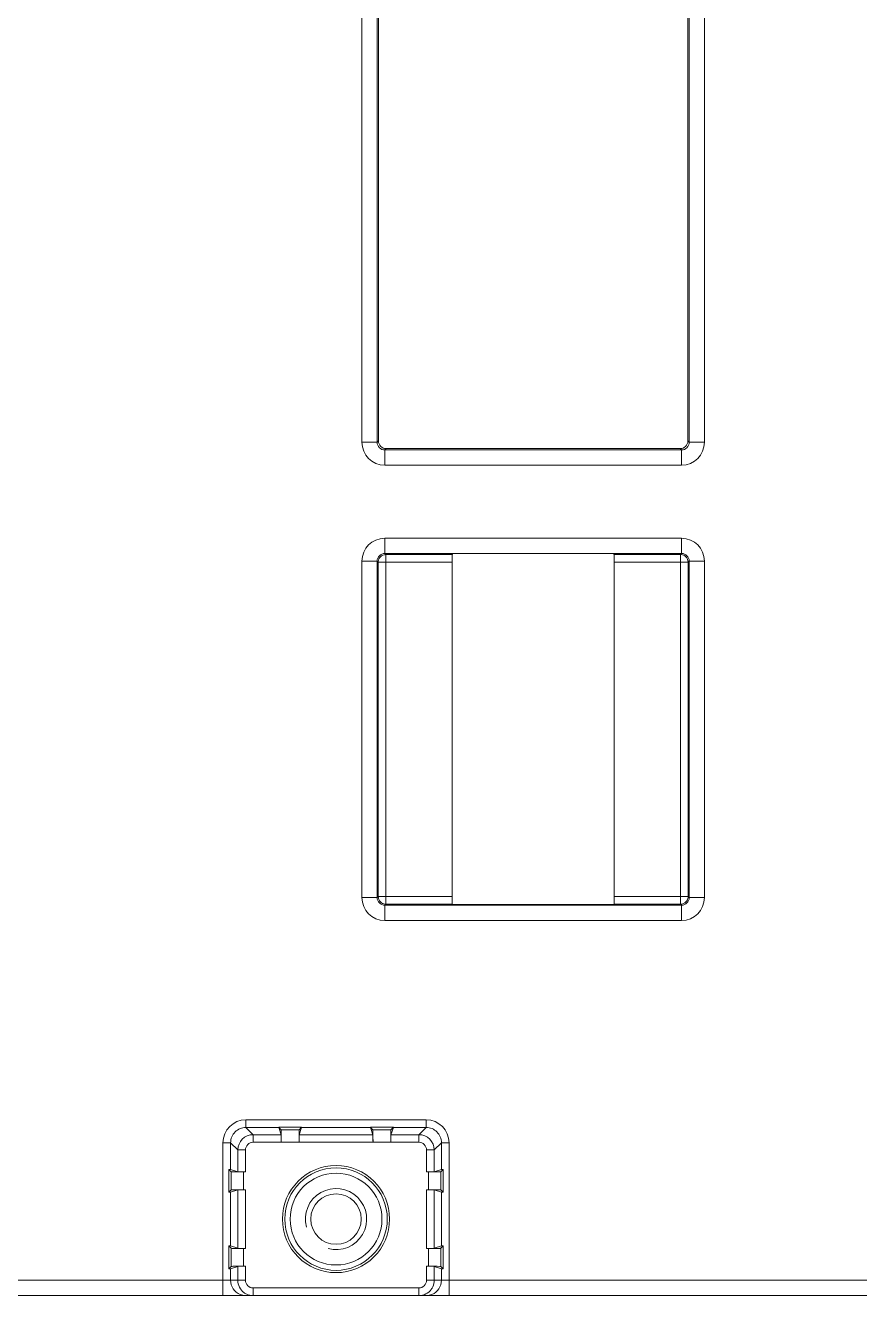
# Model space of a CAD drawing. Header units: millimetres. Extents: x 33157 to 59611, y -29750 to 1750.
# Drawn here: x 54792.7 to 54847.2, y -4362.7 to -4279.7 of the extents above; entities that cross this region are included whole.
import ezdxf

# ---------------------------------------------------------------- set-up
doc = ezdxf.new("R2010")
doc.units = ezdxf.units.MM
doc.layers.get('0').update_dxf_attribs({"lineweight": 18})

msp = doc.modelspace()

# ---------------------------------------------------------------- linework, layer by layer
at = {"lineweight": 9}
for p, q in [((54814.696, -4252.064), (54814.696, -4306.896)), ((54815.696, -4252.064), (54815.696, -4306.896)), ((54836.078, -4252.064), (54836.078, -4306.896)), ((54837.078, -4252.064), (54837.078, -4306.896)), ((54815.781, -4252.149), (54815.781, -4306.811)), ((54835.993, -4252.149), (54835.993, -4306.811)), ((54816.196, -4307.396), (54816.196, -4308.396)), ((54835.578, -4307.396), (54835.578, -4308.396)), ((54816.196, -4313.164), (54816.196, -4314.164)), ((54835.578, -4313.164), (54835.578, -4314.164)), ((54816.264, -4314.232), (54816.264, -4337.078)), ((54835.51, -4314.232), (54835.51, -4337.078)), ((54814.696, -4314.664), (54814.696, -4336.646)), ((54815.696, -4314.664), (54815.696, -4336.646)), ((54815.764, -4314.732), (54815.764, -4336.578)), ((54820.6, -4314.732), (54820.6, -4336.578)), ((54831.174, -4314.732), (54831.174, -4336.578)), ((54836.01, -4314.732), (54836.01, -4336.578)), ((54836.078, -4314.664), (54836.078, -4336.646)), ((54837.078, -4314.664), (54837.078, -4336.646)), ((54816.196, -4337.146), (54816.196, -4338.146)), ((54835.578, -4337.146), (54835.578, -4338.146)), ((54807.119, -4351.168), (54807.119, -4351.668)), ((54818.895, -4351.168), (54818.895, -4351.668)), ((54807.591, -4352.14), (54807.591, -4352.64)), ((54818.422, -4352.14), (54818.422, -4352.64)), ((54805.62, -4352.667), (54805.62, -4362.655)), ((54806.12, -4352.667), (54806.12, -4354.409)), ((54806.592, -4353.139), (54806.592, -4354.566)), ((54807.092, -4353.139), (54807.092, -4354.571)), ((54818.922, -4353.139), (54818.922, -4354.571)), ((54819.422, -4353.139), (54819.422, -4354.566)), ((54819.894, -4352.667), (54819.894, -4354.409)), ((54820.394, -4352.667), (54820.394, -4362.655)), ((54806.009, -4354.407), (54806.009, -4355.903)), ((54806.166, -4354.564), (54806.166, -4355.746)), ((54806.966, -4354.571), (54806.966, -4355.739)), ((54819.048, -4354.571), (54819.048, -4355.739)), ((54819.848, -4354.564), (54819.848, -4355.746)), ((54820.005, -4354.407), (54820.005, -4355.903)), ((54806.592, -4355.743), (54806.592, -4359.566)), ((54807.092, -4355.739), (54807.092, -4359.571)), ((54818.922, -4355.739), (54818.922, -4359.571)), ((54819.422, -4355.743), (54819.422, -4359.566)), ((54806.12, -4355.901), (54806.12, -4359.409)), ((54819.894, -4355.901), (54819.894, -4359.409)), ((54806.009, -4359.407), (54806.009, -4360.903)), ((54806.166, -4359.564), (54806.166, -4360.746)), ((54806.966, -4359.571), (54806.966, -4360.739)), ((54819.048, -4359.571), (54819.048, -4360.739)), ((54819.848, -4359.564), (54819.848, -4360.746)), ((54820.005, -4359.407), (54820.005, -4360.903)), ((54806.592, -4360.743), (54806.592, -4361.655)), ((54807.092, -4360.739), (54807.092, -4361.655)), ((54818.922, -4360.739), (54818.922, -4361.655)), ((54819.422, -4360.743), (54819.422, -4361.655)), ((54806.12, -4360.901), (54806.12, -4361.655)), ((54819.894, -4360.901), (54819.894, -4361.655)), ((54807.592, -4362.155), (54807.592, -4362.655)), ((54818.422, -4362.155), (54818.422, -4362.655))]:
    msp.add_line(p, q, dxfattribs=at)
for points in [[(54815.781, -4306.811), (54815.781, -4306.811), (54815.696, -4306.896), (54815.696, -4306.896)], [(54815.781, -4306.811), (54815.781, -4307.087), (54816.005, -4307.311), (54816.281, -4307.311)], [(54835.493, -4307.311), (54835.769, -4307.311), (54835.993, -4307.087), (54835.993, -4306.811)], [(54835.993, -4306.811), (54835.993, -4306.811), (54836.078, -4306.896), (54836.078, -4306.896)], [(54814.696, -4306.896), (54814.696, -4306.896), (54815.696, -4306.896), (54815.696, -4306.896)], [(54814.696, -4306.896), (54814.696, -4307.725), (54815.367, -4308.396), (54816.196, -4308.396)], [(54835.578, -4307.396), (54835.578, -4307.396), (54816.196, -4307.396), (54816.196, -4307.396)], [(54835.493, -4307.311), (54835.493, -4307.311), (54816.281, -4307.311), (54816.281, -4307.311)], [(54816.281, -4307.311), (54816.281, -4307.311), (54816.196, -4307.396), (54816.196, -4307.396)], [(54835.493, -4307.311), (54835.493, -4307.311), (54835.578, -4307.396), (54835.578, -4307.396)], [(54835.578, -4308.396), (54836.407, -4308.396), (54837.078, -4307.725), (54837.078, -4306.896)], [(54837.078, -4306.896), (54837.078, -4306.896), (54836.078, -4306.896), (54836.078, -4306.896)], [(54835.578, -4308.396), (54835.578, -4308.396), (54816.196, -4308.396), (54816.196, -4308.396)], [(54816.196, -4313.164), (54815.367, -4313.164), (54814.696, -4313.835), (54814.696, -4314.664)], [(54816.196, -4313.164), (54816.196, -4313.164), (54835.578, -4313.164), (54835.578, -4313.164)], [(54837.078, -4314.664), (54837.078, -4313.835), (54836.407, -4313.164), (54835.578, -4313.164)], [(54816.264, -4314.232), (54816.136, -4314.232), (54816, -4314.288), (54815.91, -4314.378)], [(54816.196, -4314.164), (54816.196, -4314.164), (54835.578, -4314.164), (54835.578, -4314.164)], [(54816.264, -4314.232), (54816.264, -4314.232), (54816.196, -4314.164), (54816.196, -4314.164)], [(54820.604, -4314.232), (54820.604, -4314.232), (54816.264, -4314.232), (54816.264, -4314.232)], [(54820.604, -4314.232), (54820.602, -4314.234), (54820.6, -4314.457), (54820.6, -4314.732)], [(54820.604, -4314.232), (54820.604, -4314.232), (54820.635, -4314.201), (54820.635, -4314.201)], [(54831.17, -4314.232), (54831.17, -4314.232), (54831.139, -4314.201), (54831.139, -4314.201)], [(54835.51, -4314.232), (54835.51, -4314.232), (54831.17, -4314.232), (54831.17, -4314.232)], [(54831.174, -4314.732), (54831.174, -4314.457), (54831.172, -4314.234), (54831.17, -4314.232)], [(54835.578, -4314.164), (54835.578, -4314.164), (54835.51, -4314.232), (54835.51, -4314.232)], [(54835.563, -4314.235), (54835.546, -4314.233), (54835.528, -4314.232), (54835.51, -4314.232)], [(54835.864, -4314.378), (54835.785, -4314.3), (54835.674, -4314.247), (54835.563, -4314.235)], [(54814.696, -4314.664), (54814.696, -4314.664), (54815.696, -4314.664), (54815.696, -4314.664)], [(54815.764, -4314.732), (54815.764, -4314.732), (54815.696, -4314.664), (54815.696, -4314.664)], [(54820.6, -4314.732), (54820.6, -4314.732), (54815.764, -4314.732), (54815.764, -4314.732)], [(54815.767, -4314.678), (54815.765, -4314.696), (54815.764, -4314.714), (54815.764, -4314.732)], [(54815.91, -4314.378), (54815.832, -4314.457), (54815.779, -4314.568), (54815.767, -4314.678)], [(54836.01, -4314.732), (54836.01, -4314.732), (54831.174, -4314.732), (54831.174, -4314.732)], [(54836.01, -4314.732), (54836.01, -4314.604), (54835.954, -4314.468), (54835.864, -4314.378)], [(54836.078, -4314.664), (54836.078, -4314.664), (54836.01, -4314.732), (54836.01, -4314.732)], [(54837.078, -4314.664), (54837.078, -4314.664), (54836.078, -4314.664), (54836.078, -4314.664)], [(54814.696, -4336.646), (54814.696, -4336.646), (54815.696, -4336.646), (54815.696, -4336.646)], [(54814.696, -4336.646), (54814.696, -4337.475), (54815.367, -4338.146), (54816.196, -4338.146)], [(54815.764, -4336.578), (54815.764, -4336.578), (54815.696, -4336.646), (54815.696, -4336.646)], [(54815.764, -4336.578), (54815.764, -4336.578), (54820.6, -4336.578), (54820.6, -4336.578)], [(54815.764, -4336.578), (54815.764, -4336.706), (54815.82, -4336.841), (54815.91, -4336.932)], [(54820.6, -4336.578), (54820.6, -4336.853), (54820.602, -4337.076), (54820.604, -4337.078)], [(54831.174, -4336.578), (54831.174, -4336.578), (54836.01, -4336.578), (54836.01, -4336.578)], [(54831.17, -4337.078), (54831.172, -4337.076), (54831.174, -4336.853), (54831.174, -4336.578)], [(54835.578, -4338.146), (54836.407, -4338.146), (54837.078, -4337.475), (54837.078, -4336.646)], [(54835.864, -4336.932), (54835.942, -4336.853), (54835.995, -4336.742), (54836.007, -4336.631)], [(54836.007, -4336.631), (54836.009, -4336.614), (54836.01, -4336.596), (54836.01, -4336.578)], [(54836.01, -4336.578), (54836.01, -4336.578), (54836.078, -4336.646), (54836.078, -4336.646)], [(54837.078, -4336.646), (54837.078, -4336.646), (54836.078, -4336.646), (54836.078, -4336.646)], [(54815.91, -4336.932), (54815.989, -4337.01), (54816.1, -4337.063), (54816.21, -4337.075)], [(54835.578, -4337.146), (54835.578, -4337.146), (54816.196, -4337.146), (54816.196, -4337.146)], [(54816.264, -4337.078), (54816.264, -4337.078), (54816.196, -4337.146), (54816.196, -4337.146)], [(54816.21, -4337.075), (54816.228, -4337.077), (54816.246, -4337.078), (54816.264, -4337.078)], [(54816.264, -4337.078), (54816.264, -4337.078), (54820.604, -4337.078), (54820.604, -4337.078)], [(54820.635, -4337.109), (54820.635, -4337.109), (54831.139, -4337.109), (54831.139, -4337.109)], [(54820.604, -4337.078), (54820.604, -4337.078), (54820.635, -4337.109), (54820.635, -4337.109)], [(54831.17, -4337.078), (54831.17, -4337.078), (54831.139, -4337.109), (54831.139, -4337.109)], [(54831.17, -4337.078), (54831.17, -4337.078), (54835.51, -4337.078), (54835.51, -4337.078)], [(54835.51, -4337.078), (54835.638, -4337.078), (54835.773, -4337.022), (54835.864, -4336.932)], [(54835.51, -4337.078), (54835.51, -4337.078), (54835.578, -4337.146), (54835.578, -4337.146)], [(54835.578, -4338.146), (54835.578, -4338.146), (54816.196, -4338.146), (54816.196, -4338.146)], [(54807.119, -4351.168), (54806.291, -4351.168), (54805.62, -4351.839), (54805.62, -4352.667)], [(54818.895, -4351.168), (54818.895, -4351.168), (54807.119, -4351.168), (54807.119, -4351.168)], [(54809.261, -4351.668), (54809.261, -4351.668), (54807.119, -4351.668), (54807.119, -4351.668)], [(54807.591, -4352.14), (54807.591, -4352.14), (54807.119, -4351.668), (54807.119, -4351.668)], [(54810.753, -4351.658), (54810.753, -4351.658), (54809.26, -4351.658), (54809.26, -4351.658)], [(54809.261, -4351.659), (54809.261, -4351.659), (54809.26, -4351.658), (54809.26, -4351.658)], [(54809.416, -4351.814), (54809.416, -4351.814), (54809.261, -4351.663), (54809.261, -4351.663)], [(54809.261, -4351.668), (54809.261, -4351.668), (54809.418, -4352.14), (54809.418, -4352.14)], [(54810.753, -4351.668), (54810.753, -4351.668), (54810.595, -4352.14), (54810.595, -4352.14)], [(54810.598, -4351.814), (54810.598, -4351.814), (54810.753, -4351.658), (54810.753, -4351.658)], [(54815.261, -4351.668), (54815.261, -4351.668), (54810.753, -4351.668), (54810.753, -4351.668)], [(54816.753, -4351.658), (54816.753, -4351.658), (54815.26, -4351.658), (54815.26, -4351.658)], [(54815.261, -4351.659), (54815.261, -4351.659), (54815.26, -4351.658), (54815.26, -4351.658)], [(54815.416, -4351.814), (54815.416, -4351.814), (54815.261, -4351.663), (54815.261, -4351.663)], [(54815.261, -4351.668), (54815.261, -4351.668), (54815.418, -4352.14), (54815.418, -4352.14)], [(54816.753, -4351.668), (54816.753, -4351.668), (54816.595, -4352.14), (54816.595, -4352.14)], [(54816.598, -4351.814), (54816.598, -4351.814), (54816.753, -4351.658), (54816.753, -4351.658)], [(54818.895, -4351.668), (54818.895, -4351.668), (54816.753, -4351.668), (54816.753, -4351.668)], [(54818.422, -4352.14), (54818.422, -4352.14), (54818.895, -4351.668), (54818.895, -4351.668)], [(54820.394, -4352.667), (54820.394, -4351.839), (54819.723, -4351.168), (54818.895, -4351.168)], [(54807.591, -4352.14), (54807.039, -4352.14), (54806.592, -4352.587), (54806.592, -4353.139)], [(54809.418, -4352.14), (54809.418, -4352.14), (54807.591, -4352.14), (54807.591, -4352.14)], [(54810.598, -4351.814), (54810.598, -4351.814), (54809.416, -4351.814), (54809.416, -4351.814)], [(54815.418, -4352.14), (54815.418, -4352.14), (54810.595, -4352.14), (54810.595, -4352.14)], [(54816.598, -4351.814), (54816.598, -4351.814), (54815.416, -4351.814), (54815.416, -4351.814)], [(54818.422, -4352.14), (54818.422, -4352.14), (54816.595, -4352.14), (54816.595, -4352.14)], [(54819.422, -4353.139), (54819.422, -4352.587), (54818.975, -4352.14), (54818.422, -4352.14)], [(54805.62, -4352.667), (54805.62, -4352.667), (54806.12, -4352.667), (54806.12, -4352.667)], [(54806.592, -4353.139), (54806.592, -4353.139), (54806.12, -4352.667), (54806.12, -4352.667)], [(54807.092, -4353.139), (54807.092, -4353.139), (54806.592, -4353.139), (54806.592, -4353.139)], [(54809.423, -4352.627), (54809.423, -4352.627), (54807.591, -4352.64), (54807.591, -4352.64)], [(54816.591, -4352.627), (54816.591, -4352.627), (54809.423, -4352.627), (54809.423, -4352.627)], [(54818.422, -4352.64), (54818.422, -4352.64), (54816.591, -4352.627), (54816.591, -4352.627)], [(54818.922, -4353.139), (54818.922, -4353.139), (54819.422, -4353.139), (54819.422, -4353.139)], [(54819.422, -4353.139), (54819.422, -4353.139), (54819.894, -4352.667), (54819.894, -4352.667)], [(54820.394, -4352.667), (54820.394, -4352.667), (54819.894, -4352.667), (54819.894, -4352.667)], [(54806.166, -4354.564), (54806.166, -4354.564), (54806.009, -4354.407), (54806.009, -4354.407)], [(54806.12, -4354.409), (54806.117, -4354.408), (54806.078, -4354.407), (54806.009, -4354.407)], [(54806.12, -4354.409), (54806.12, -4354.409), (54806.592, -4354.566), (54806.592, -4354.566)], [(54806.166, -4354.564), (54806.17, -4354.568), (54806.527, -4354.571), (54806.966, -4354.571)], [(54806.592, -4354.566), (54806.599, -4354.569), (54806.82, -4354.571), (54807.092, -4354.571)], [(54807.092, -4354.571), (54807.092, -4354.571), (54806.966, -4354.571), (54806.966, -4354.571)], [(54818.922, -4354.571), (54818.922, -4354.571), (54819.048, -4354.571), (54819.048, -4354.571)], [(54819.894, -4354.409), (54819.894, -4354.409), (54819.422, -4354.566), (54819.422, -4354.566)], [(54819.848, -4354.564), (54819.848, -4354.564), (54820.005, -4354.407), (54820.005, -4354.407)], [(54820.005, -4354.407), (54819.936, -4354.407), (54819.897, -4354.408), (54819.894, -4354.409)], [(54806.166, -4355.746), (54806.166, -4355.746), (54806.009, -4355.903), (54806.009, -4355.903)], [(54806.12, -4355.901), (54806.12, -4355.901), (54806.592, -4355.743), (54806.592, -4355.743)], [(54807.092, -4355.739), (54807.092, -4355.739), (54806.966, -4355.739), (54806.966, -4355.739)], [(54818.922, -4355.739), (54818.922, -4355.739), (54819.048, -4355.739), (54819.048, -4355.739)], [(54819.422, -4355.743), (54819.415, -4355.741), (54819.193, -4355.739), (54818.922, -4355.739)], [(54819.848, -4355.746), (54819.844, -4355.742), (54819.487, -4355.739), (54819.048, -4355.739)], [(54819.894, -4355.901), (54819.894, -4355.901), (54819.422, -4355.743), (54819.422, -4355.743)], [(54819.848, -4355.746), (54819.848, -4355.746), (54820.005, -4355.903), (54820.005, -4355.903)], [(54806.009, -4355.903), (54806.078, -4355.903), (54806.117, -4355.902), (54806.12, -4355.901)], [(54819.894, -4355.901), (54819.897, -4355.902), (54819.936, -4355.903), (54820.005, -4355.903)], [(54806.166, -4359.564), (54806.166, -4359.564), (54806.009, -4359.407), (54806.009, -4359.407)], [(54806.12, -4359.409), (54806.117, -4359.408), (54806.078, -4359.407), (54806.009, -4359.407)], [(54806.12, -4359.409), (54806.12, -4359.409), (54806.592, -4359.566), (54806.592, -4359.566)], [(54806.166, -4359.564), (54806.17, -4359.568), (54806.527, -4359.571), (54806.966, -4359.571)], [(54806.592, -4359.566), (54806.599, -4359.569), (54806.82, -4359.571), (54807.092, -4359.571)], [(54807.092, -4359.571), (54807.092, -4359.571), (54806.966, -4359.571), (54806.966, -4359.571)], [(54818.922, -4359.571), (54818.922, -4359.571), (54819.048, -4359.571), (54819.048, -4359.571)], [(54819.894, -4359.409), (54819.894, -4359.409), (54819.422, -4359.566), (54819.422, -4359.566)], [(54819.848, -4359.564), (54819.848, -4359.564), (54820.005, -4359.407), (54820.005, -4359.407)], [(54820.005, -4359.407), (54819.936, -4359.407), (54819.897, -4359.408), (54819.894, -4359.409)], [(54806.166, -4360.746), (54806.166, -4360.746), (54806.009, -4360.903), (54806.009, -4360.903)], [(54806.12, -4360.901), (54806.12, -4360.901), (54806.592, -4360.743), (54806.592, -4360.743)], [(54807.092, -4360.739), (54807.092, -4360.739), (54806.966, -4360.739), (54806.966, -4360.739)], [(54818.922, -4360.739), (54818.922, -4360.739), (54819.048, -4360.739), (54819.048, -4360.739)], [(54819.422, -4360.743), (54819.415, -4360.741), (54819.193, -4360.739), (54818.922, -4360.739)], [(54819.848, -4360.746), (54819.844, -4360.742), (54819.487, -4360.739), (54819.048, -4360.739)], [(54819.894, -4360.901), (54819.894, -4360.901), (54819.422, -4360.743), (54819.422, -4360.743)], [(54819.848, -4360.746), (54819.848, -4360.746), (54820.005, -4360.903), (54820.005, -4360.903)], [(54806.009, -4360.903), (54806.078, -4360.903), (54806.117, -4360.902), (54806.12, -4360.901)], [(54819.894, -4360.901), (54819.897, -4360.902), (54819.936, -4360.903), (54820.005, -4360.903)], [(54807.092, -4361.655), (54807.092, -4361.655), (54781.507, -4361.655), (54781.507, -4361.655)], [(54806.12, -4361.655), (54806.12, -4362.059), (54806.363, -4362.424), (54806.737, -4362.579)], [(54806.592, -4361.655), (54806.592, -4361.971), (54806.741, -4362.268), (54806.994, -4362.456)], [(54806.994, -4362.456), (54807.049, -4362.498), (54807.108, -4362.533), (54807.171, -4362.562)], [(54807.092, -4361.655), (54807.092, -4361.931), (54807.316, -4362.155), (54807.592, -4362.155)], [(54807.592, -4362.155), (54807.592, -4362.155), (54818.422, -4362.155), (54818.422, -4362.155)], [(54818.422, -4362.155), (54818.698, -4362.155), (54818.922, -4361.931), (54818.922, -4361.655)], [(54818.422, -4362.655), (54818.738, -4362.655), (54819.035, -4362.506), (54819.224, -4362.253)], [(54820.394, -4361.655), (54820.394, -4361.655), (54818.922, -4361.655), (54818.922, -4361.655)], [(54819.224, -4362.253), (54819.265, -4362.198), (54819.3, -4362.138), (54819.329, -4362.076)], [(54819.277, -4362.579), (54819.651, -4362.424), (54819.894, -4362.059), (54819.894, -4361.655)], [(54819.329, -4362.076), (54819.39, -4361.945), (54819.422, -4361.799), (54819.422, -4361.655)], [(54820.394, -4361.655), (54820.394, -4361.655), (54868.32, -4361.655), (54868.32, -4361.655)], [(54820.394, -4362.655), (54820.394, -4362.655), (54782.507, -4362.655), (54782.507, -4362.655)], [(54806.737, -4362.579), (54806.857, -4362.629), (54806.989, -4362.655), (54807.119, -4362.655)], [(54807.171, -4362.562), (54807.301, -4362.623), (54807.448, -4362.655), (54807.592, -4362.655)], [(54819.277, -4362.579), (54819.157, -4362.629), (54819.025, -4362.655), (54818.895, -4362.655)], [(54820.394, -4362.655), (54820.394, -4362.655), (54868.32, -4362.655), (54868.32, -4362.655)]]:
    msp.add_open_spline(points, degree=3, dxfattribs=at)
for points, knots in [([(54815.696, -4306.896), (54815.696, -4307.029), (54815.748, -4307.156), (54815.842, -4307.25), (54815.936, -4307.344), (54816.063, -4307.396), (54816.196, -4307.396)], [0, 0, 0, 0, 178183.610416, 178183.610416, 178183.610416, 356367.220831, 356367.220831, 356367.220831, 356367.220831]), ([(54835.578, -4307.396), (54835.711, -4307.396), (54835.838, -4307.344), (54835.932, -4307.25), (54836.026, -4307.156), (54836.078, -4307.029), (54836.078, -4306.896)], [0, 0, 0, 0, 178246.126932, 178246.126932, 178246.126932, 356492.253864, 356492.253864, 356492.253864, 356492.253864]), ([(54816.196, -4314.164), (54816.063, -4314.164), (54815.936, -4314.216), (54815.842, -4314.31), (54815.748, -4314.404), (54815.696, -4314.531), (54815.696, -4314.664)], [0, 0, 0, 0, 178195.875367, 178195.875367, 178195.875367, 356391.750734, 356391.750734, 356391.750734, 356391.750734]), ([(54836.078, -4314.664), (54836.078, -4314.531), (54836.026, -4314.404), (54835.932, -4314.31), (54835.838, -4314.216), (54835.711, -4314.164), (54835.578, -4314.164)], [0, 0, 0, 0, 178258.391683, 178258.391683, 178258.391683, 356516.783366, 356516.783366, 356516.783366, 356516.783366]), ([(54815.696, -4336.646), (54815.696, -4336.779), (54815.748, -4336.906), (54815.842, -4337), (54815.936, -4337.094), (54816.063, -4337.146), (54816.196, -4337.146)], [0, 0, 0, 0, 178234.988432, 178234.988432, 178234.988432, 356469.976865, 356469.976865, 356469.976865, 356469.976865]), ([(54835.578, -4337.146), (54835.711, -4337.146), (54835.838, -4337.094), (54835.932, -4337), (54836.026, -4336.906), (54836.078, -4336.779), (54836.078, -4336.646)], [0, 0, 0, 0, 178297.503191, 178297.503191, 178297.503191, 356595.006382, 356595.006382, 356595.006382, 356595.006382]), ([(54807.119, -4351.668), (54806.854, -4351.668), (54806.6, -4351.773), (54806.412, -4351.96), (54806.225, -4352.148), (54806.12, -4352.402), (54806.12, -4352.667)], [0, 0, 0, 0, 178231.150365, 178231.150365, 178231.150365, 356462.30073, 356462.30073, 356462.30073, 356462.30073]), ([(54819.894, -4352.667), (54819.894, -4352.402), (54819.789, -4352.148), (54819.602, -4351.96), (54819.414, -4351.773), (54819.16, -4351.668), (54818.895, -4351.668)], [0, 0, 0, 0, 178272.10779, 178272.10779, 178272.10779, 356544.215581, 356544.215581, 356544.215581, 356544.215581]), ([(54809.423, -4352.627), (54809.423, -4352.524), (54809.423, -4352.421), (54809.422, -4352.318), (54809.422, -4352.271), (54809.422, -4352.225), (54809.422, -4352.178), (54809.421, -4352.137), (54809.421, -4352.096), (54809.421, -4352.055), (54809.42, -4352.021), (54809.419, -4351.988), (54809.42, -4351.954), (54809.42, -4351.928), (54809.421, -4351.902), (54809.418, -4351.878), (54809.417, -4351.863), (54809.414, -4351.848), (54809.417, -4351.831), (54809.418, -4351.824), (54809.42, -4351.818), (54809.416, -4351.814)], [0, 0, 0, 0, 149077.703284, 149077.703284, 149077.703284, 298155.406568, 298155.406568, 298155.406568, 447233.109852, 447233.109852, 447233.109852, 596310.813137, 596310.813137, 596310.813137, 745388.516421, 745388.516421, 745388.516421, 894466.219705, 894466.219705, 894466.219705, 1043543.922989, 1043543.922989, 1043543.922989, 1043543.922989]), ([(54809.423, -4352.627), (54809.423, -4352.565), (54809.422, -4352.504), (54809.422, -4352.442), (54809.423, -4352.39), (54809.423, -4352.338), (54809.421, -4352.286), (54809.42, -4352.251), (54809.418, -4352.216), (54809.42, -4352.18), (54809.421, -4352.166), (54809.423, -4352.153), (54809.418, -4352.14)], [0, 0, 0, 0, 158050.198591, 158050.198591, 158050.198591, 316100.397182, 316100.397182, 316100.397182, 474150.595772, 474150.595772, 474150.595772, 632200.794363, 632200.794363, 632200.794363, 632200.794363]), ([(54810.598, -4351.814), (54810.594, -4351.818), (54810.596, -4351.824), (54810.597, -4351.831), (54810.599, -4351.848), (54810.597, -4351.863), (54810.595, -4351.878), (54810.593, -4351.902), (54810.594, -4351.928), (54810.594, -4351.954), (54810.594, -4351.988), (54810.594, -4352.021), (54810.593, -4352.055), (54810.592, -4352.096), (54810.592, -4352.137), (54810.592, -4352.178), (54810.592, -4352.225), (54810.592, -4352.271), (54810.592, -4352.318), (54810.591, -4352.421), (54810.591, -4352.524), (54810.591, -4352.627)], [0, 0, 0, 0, 149080.943601, 149080.943601, 149080.943601, 298161.887201, 298161.887201, 298161.887201, 447242.830802, 447242.830802, 447242.830802, 596323.774402, 596323.774402, 596323.774402, 745404.718003, 745404.718003, 745404.718003, 894485.661604, 894485.661604, 894485.661604, 1043566.605204, 1043566.605204, 1043566.605204, 1043566.605204]), ([(54810.591, -4352.627), (54810.591, -4352.565), (54810.592, -4352.504), (54810.591, -4352.442), (54810.591, -4352.39), (54810.59, -4352.338), (54810.592, -4352.286), (54810.594, -4352.251), (54810.596, -4352.216), (54810.594, -4352.18), (54810.593, -4352.166), (54810.591, -4352.153), (54810.595, -4352.14)], [0, 0, 0, 0, 158053.4328, 158053.4328, 158053.4328, 316106.8656, 316106.8656, 316106.8656, 474160.298401, 474160.298401, 474160.298401, 632213.731201, 632213.731201, 632213.731201, 632213.731201]), ([(54815.423, -4352.627), (54815.423, -4352.524), (54815.423, -4352.421), (54815.422, -4352.318), (54815.422, -4352.271), (54815.422, -4352.225), (54815.422, -4352.178), (54815.421, -4352.137), (54815.421, -4352.096), (54815.421, -4352.055), (54815.42, -4352.021), (54815.419, -4351.988), (54815.42, -4351.954), (54815.42, -4351.928), (54815.421, -4351.902), (54815.418, -4351.878), (54815.417, -4351.863), (54815.414, -4351.848), (54815.417, -4351.831), (54815.418, -4351.824), (54815.42, -4351.818), (54815.416, -4351.814)], [0, 0, 0, 0, 149093.368961, 149093.368961, 149093.368961, 298186.737921, 298186.737921, 298186.737921, 447280.106882, 447280.106882, 447280.106882, 596373.475843, 596373.475843, 596373.475843, 745466.844804, 745466.844804, 745466.844804, 894560.213764, 894560.213764, 894560.213764, 1043653.582725, 1043653.582725, 1043653.582725, 1043653.582725]), ([(54815.423, -4352.627), (54815.423, -4352.565), (54815.422, -4352.504), (54815.422, -4352.442), (54815.423, -4352.39), (54815.423, -4352.338), (54815.421, -4352.286), (54815.42, -4352.251), (54815.418, -4352.216), (54815.42, -4352.18), (54815.421, -4352.166), (54815.423, -4352.153), (54815.418, -4352.14)], [0, 0, 0, 0, 158066.77073, 158066.77073, 158066.77073, 316133.54146, 316133.54146, 316133.54146, 474200.31219, 474200.31219, 474200.31219, 632267.08292, 632267.08292, 632267.08292, 632267.08292]), ([(54816.598, -4351.814), (54816.594, -4351.818), (54816.596, -4351.824), (54816.597, -4351.831), (54816.599, -4351.848), (54816.597, -4351.863), (54816.595, -4351.878), (54816.593, -4351.902), (54816.594, -4351.928), (54816.594, -4351.954), (54816.594, -4351.988), (54816.594, -4352.021), (54816.593, -4352.055), (54816.592, -4352.096), (54816.592, -4352.137), (54816.592, -4352.178), (54816.592, -4352.225), (54816.592, -4352.271), (54816.592, -4352.318), (54816.591, -4352.421), (54816.591, -4352.524), (54816.591, -4352.627)], [0, 0, 0, 0, 149096.609281, 149096.609281, 149096.609281, 298193.218563, 298193.218563, 298193.218563, 447289.827844, 447289.827844, 447289.827844, 596386.437126, 596386.437126, 596386.437126, 745483.046407, 745483.046407, 745483.046407, 894579.655688, 894579.655688, 894579.655688, 1043676.26497, 1043676.26497, 1043676.26497, 1043676.26497]), ([(54816.591, -4352.627), (54816.591, -4352.565), (54816.592, -4352.504), (54816.591, -4352.442), (54816.591, -4352.39), (54816.59, -4352.338), (54816.592, -4352.286), (54816.594, -4352.251), (54816.596, -4352.216), (54816.594, -4352.18), (54816.593, -4352.166), (54816.591, -4352.153), (54816.595, -4352.14)], [0, 0, 0, 0, 158070.004941, 158070.004941, 158070.004941, 316140.009882, 316140.009882, 316140.009882, 474210.014823, 474210.014823, 474210.014823, 632280.019764, 632280.019764, 632280.019764, 632280.019764]), ([(54807.591, -4352.64), (54807.459, -4352.64), (54807.332, -4352.692), (54807.238, -4352.786), (54807.144, -4352.88), (54807.092, -4353.007), (54807.092, -4353.139)], [0, 0, 0, 0, 178235.53917, 178235.53917, 178235.53917, 356471.078339, 356471.078339, 356471.078339, 356471.078339]), ([(54818.922, -4353.139), (54818.922, -4353.007), (54818.87, -4352.88), (54818.776, -4352.786), (54818.682, -4352.692), (54818.555, -4352.64), (54818.422, -4352.64)], [0, 0, 0, 0, 178271.415732, 178271.415732, 178271.415732, 356542.831463, 356542.831463, 356542.831463, 356542.831463]), ([(54816.507, -4357.655), (54816.507, -4355.722), (54814.94, -4354.155), (54813.007, -4354.155), (54811.074, -4354.155), (54809.507, -4355.722), (54809.507, -4357.655), (54809.507, -4359.588), (54811.074, -4361.155), (54813.007, -4361.155), (54814.94, -4361.155), (54816.507, -4359.588), (54816.507, -4357.655)], [0, 0, 0, 0, 158055.547537, 158055.547537, 158055.547537, 316111.095073, 316111.095073, 316111.095073, 474166.64261, 474166.64261, 474166.64261, 632222.190146, 632222.190146, 632222.190146, 632222.190146]), ([(54816.357, -4357.655), (54816.357, -4355.805), (54814.857, -4354.305), (54813.007, -4354.305), (54811.157, -4354.305), (54809.657, -4355.805), (54809.657, -4357.655), (54809.657, -4359.505), (54811.157, -4361.005), (54813.007, -4361.005), (54814.857, -4361.005), (54816.357, -4359.505), (54816.357, -4357.655)], [0, 0, 0, 0, 158056.103846, 158056.103846, 158056.103846, 316112.207693, 316112.207693, 316112.207693, 474168.311539, 474168.311539, 474168.311539, 632224.415385, 632224.415385, 632224.415385, 632224.415385]), ([(54816.007, -4357.655), (54816.007, -4355.998), (54814.664, -4354.655), (54813.007, -4354.655), (54811.35, -4354.655), (54810.007, -4355.998), (54810.007, -4357.655), (54810.007, -4359.312), (54811.35, -4360.655), (54813.007, -4360.655), (54814.664, -4360.655), (54816.007, -4359.312), (54816.007, -4357.655)], [0, 0, 0, 0, 158057.402023, 158057.402023, 158057.402023, 316114.804046, 316114.804046, 316114.804046, 474172.20607, 474172.20607, 474172.20607, 632229.608093, 632229.608093, 632229.608093, 632229.608093]), ([(54819.02, -4354.571), (54819.125, -4354.571), (54819.229, -4354.571), (54819.333, -4354.57), (54819.38, -4354.57), (54819.428, -4354.57), (54819.475, -4354.57), (54819.517, -4354.57), (54819.559, -4354.569), (54819.601, -4354.569), (54819.636, -4354.568), (54819.67, -4354.567), (54819.705, -4354.568), (54819.731, -4354.568), (54819.757, -4354.569), (54819.782, -4354.567), (54819.798, -4354.565), (54819.813, -4354.562), (54819.831, -4354.565), (54819.837, -4354.566), (54819.844, -4354.568), (54819.848, -4354.564)], [0, 0, 0, 0, 149107.452083, 149107.452083, 149107.452083, 298214.904167, 298214.904167, 298214.904167, 447322.35625, 447322.35625, 447322.35625, 596429.808334, 596429.808334, 596429.808334, 745537.260417, 745537.260417, 745537.260417, 894644.712501, 894644.712501, 894644.712501, 1043752.164584, 1043752.164584, 1043752.164584, 1043752.164584]), ([(54819.02, -4354.571), (54819.072, -4354.571), (54819.122, -4354.57), (54819.174, -4354.57), (54819.217, -4354.57), (54819.26, -4354.571), (54819.303, -4354.569), (54819.331, -4354.568), (54819.36, -4354.566), (54819.389, -4354.568), (54819.4, -4354.569), (54819.412, -4354.57), (54819.422, -4354.566)], [0, 0, 0, 0, 158080.784367, 158080.784367, 158080.784367, 316161.568734, 316161.568734, 316161.568734, 474242.353101, 474242.353101, 474242.353101, 632323.137468, 632323.137468, 632323.137468, 632323.137468]), ([(54806.993, -4355.739), (54806.889, -4355.739), (54806.785, -4355.739), (54806.681, -4355.74), (54806.633, -4355.74), (54806.586, -4355.74), (54806.538, -4355.74), (54806.496, -4355.74), (54806.454, -4355.74), (54806.413, -4355.741), (54806.378, -4355.742), (54806.344, -4355.742), (54806.309, -4355.742), (54806.283, -4355.742), (54806.256, -4355.741), (54806.231, -4355.743), (54806.216, -4355.745), (54806.201, -4355.747), (54806.183, -4355.745), (54806.177, -4355.744), (54806.17, -4355.742), (54806.166, -4355.746)], [0, 0, 0, 0, 149074.904221, 149074.904221, 149074.904221, 298149.808442, 298149.808442, 298149.808442, 447224.712662, 447224.712662, 447224.712662, 596299.616883, 596299.616883, 596299.616883, 745374.521104, 745374.521104, 745374.521104, 894449.425325, 894449.425325, 894449.425325, 1043524.329546, 1043524.329546, 1043524.329546, 1043524.329546]), ([(54806.993, -4355.739), (54806.942, -4355.739), (54806.891, -4355.74), (54806.84, -4355.74), (54806.797, -4355.74), (54806.754, -4355.739), (54806.711, -4355.741), (54806.682, -4355.742), (54806.654, -4355.744), (54806.625, -4355.742), (54806.613, -4355.741), (54806.602, -4355.74), (54806.592, -4355.743)], [0, 0, 0, 0, 158048.058855, 158048.058855, 158048.058855, 316096.11771, 316096.11771, 316096.11771, 474144.176565, 474144.176565, 474144.176565, 632192.235421, 632192.235421, 632192.235421, 632192.235421]), ([(54812.489, -4359.587), (54813.364, -4359.821), (54814.286, -4359.439), (54814.739, -4358.655), (54815.192, -4357.871), (54815.061, -4356.881), (54814.421, -4356.241), (54813.781, -4355.601), (54812.791, -4355.47), (54812.007, -4355.923), (54811.223, -4356.375), (54810.841, -4357.298), (54811.075, -4358.173)], [0, 0, 0, 0, 158064.6123, 158064.6123, 158064.6123, 316129.2246, 316129.2246, 316129.2246, 474193.8369, 474193.8369, 474193.8369, 632258.449199, 632258.449199, 632258.449199, 632258.449199]), ([(54814.657, -4357.655), (54814.657, -4356.744), (54813.918, -4356.005), (54813.007, -4356.005), (54812.096, -4356.005), (54811.357, -4356.744), (54811.357, -4357.655), (54811.357, -4358.566), (54812.096, -4359.305), (54813.007, -4359.305), (54813.918, -4359.305), (54814.657, -4358.566), (54814.657, -4357.655)], [0, 0, 0, 0, 158062.409565, 158062.409565, 158062.409565, 316124.819129, 316124.819129, 316124.819129, 474187.228694, 474187.228694, 474187.228694, 632249.638258, 632249.638258, 632249.638258, 632249.638258]), ([(54819.02, -4359.571), (54819.125, -4359.571), (54819.229, -4359.571), (54819.333, -4359.57), (54819.38, -4359.57), (54819.428, -4359.57), (54819.475, -4359.57), (54819.517, -4359.57), (54819.559, -4359.569), (54819.601, -4359.569), (54819.636, -4359.568), (54819.67, -4359.567), (54819.705, -4359.568), (54819.731, -4359.568), (54819.757, -4359.569), (54819.782, -4359.567), (54819.798, -4359.565), (54819.813, -4359.562), (54819.831, -4359.565), (54819.837, -4359.566), (54819.844, -4359.568), (54819.848, -4359.564)], [0, 0, 0, 0, 149114.315934, 149114.315934, 149114.315934, 298228.631867, 298228.631867, 298228.631867, 447342.947801, 447342.947801, 447342.947801, 596457.263735, 596457.263735, 596457.263735, 745571.579669, 745571.579669, 745571.579669, 894685.895602, 894685.895602, 894685.895602, 1043800.211536, 1043800.211536, 1043800.211536, 1043800.211536]), ([(54819.02, -4359.571), (54819.072, -4359.571), (54819.122, -4359.57), (54819.174, -4359.57), (54819.217, -4359.57), (54819.26, -4359.571), (54819.303, -4359.569), (54819.331, -4359.568), (54819.36, -4359.566), (54819.389, -4359.568), (54819.4, -4359.569), (54819.412, -4359.57), (54819.422, -4359.566)], [0, 0, 0, 0, 158088.442518, 158088.442518, 158088.442518, 316176.885036, 316176.885036, 316176.885036, 474265.327555, 474265.327555, 474265.327555, 632353.770073, 632353.770073, 632353.770073, 632353.770073]), ([(54806.993, -4360.739), (54806.889, -4360.739), (54806.785, -4360.739), (54806.681, -4360.74), (54806.633, -4360.74), (54806.586, -4360.74), (54806.538, -4360.74), (54806.496, -4360.74), (54806.454, -4360.74), (54806.413, -4360.741), (54806.378, -4360.742), (54806.344, -4360.742), (54806.309, -4360.742), (54806.283, -4360.742), (54806.256, -4360.741), (54806.231, -4360.743), (54806.216, -4360.745), (54806.201, -4360.747), (54806.183, -4360.745), (54806.177, -4360.744), (54806.17, -4360.742), (54806.166, -4360.746)], [0, 0, 0, 0, 149081.768393, 149081.768393, 149081.768393, 298163.536786, 298163.536786, 298163.536786, 447245.305178, 447245.305178, 447245.305178, 596327.073571, 596327.073571, 596327.073571, 745408.841964, 745408.841964, 745408.841964, 894490.610357, 894490.610357, 894490.610357, 1043572.37875, 1043572.37875, 1043572.37875, 1043572.37875]), ([(54806.993, -4360.739), (54806.942, -4360.739), (54806.891, -4360.74), (54806.84, -4360.74), (54806.797, -4360.74), (54806.754, -4360.739), (54806.711, -4360.741), (54806.682, -4360.742), (54806.654, -4360.744), (54806.625, -4360.742), (54806.613, -4360.741), (54806.602, -4360.74), (54806.592, -4360.743)], [0, 0, 0, 0, 158055.717348, 158055.717348, 158055.717348, 316111.434696, 316111.434696, 316111.434696, 474167.152044, 474167.152044, 474167.152044, 632222.869392, 632222.869392, 632222.869392, 632222.869392])]:
    msp.add_open_spline(points, degree=3, knots=knots, dxfattribs=at)

doc.saveas('drawing.dxf')
